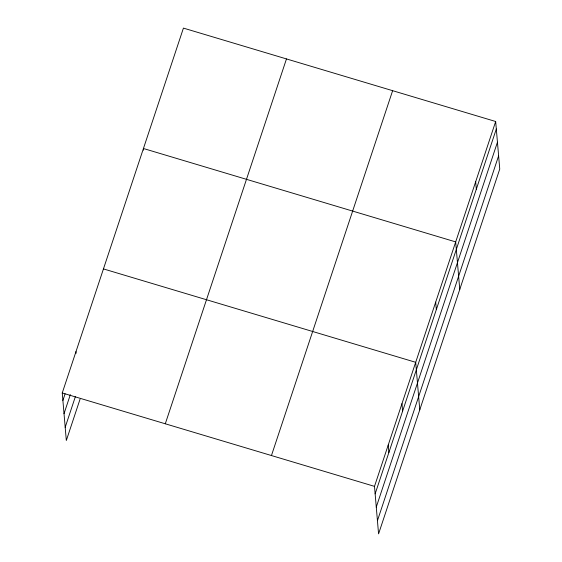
<?xml version="1.0" encoding="UTF-8"?>
<svg xmlns="http://www.w3.org/2000/svg" width="562" height="562" viewBox="0 0 562 562"><rect width="100%" height="100%" fill="white"/><g stroke="black" fill="none" stroke-linecap="round" stroke-linejoin="round"><path stroke-width="0.84" d="M80.057 399.146L66.323 440.496L62.249 392.964L183.43 28.1L495.677 121.504L499.751 169.036L378.57 533.9L374.496 486.369L495.677 121.504M62.895 400.46L65.094 393.85M64.026 413.674L70.341 394.65M65.192 427.289L75.357 396.688M165.291 423.783L286.472 58.926M271.453 455.543L392.634 90.679M375.142 493.865L496.316 129M376.273 507.079L497.447 142.214M377.439 520.686L498.613 155.829M103.45 268.91L415.697 362.314L419.772 409.846M62.249 392.964L374.496 486.369M475.677 181.702L476.323 189.204M459.758 289.444L455.684 241.906L143.443 148.508L143.584 150.173M435.691 302.11L436.337 309.613M401.963 403.664L402.603 411.166M388.23 445.013L388.869 452.515M75.982 351.615L76.13 353.28"/></g></svg>
